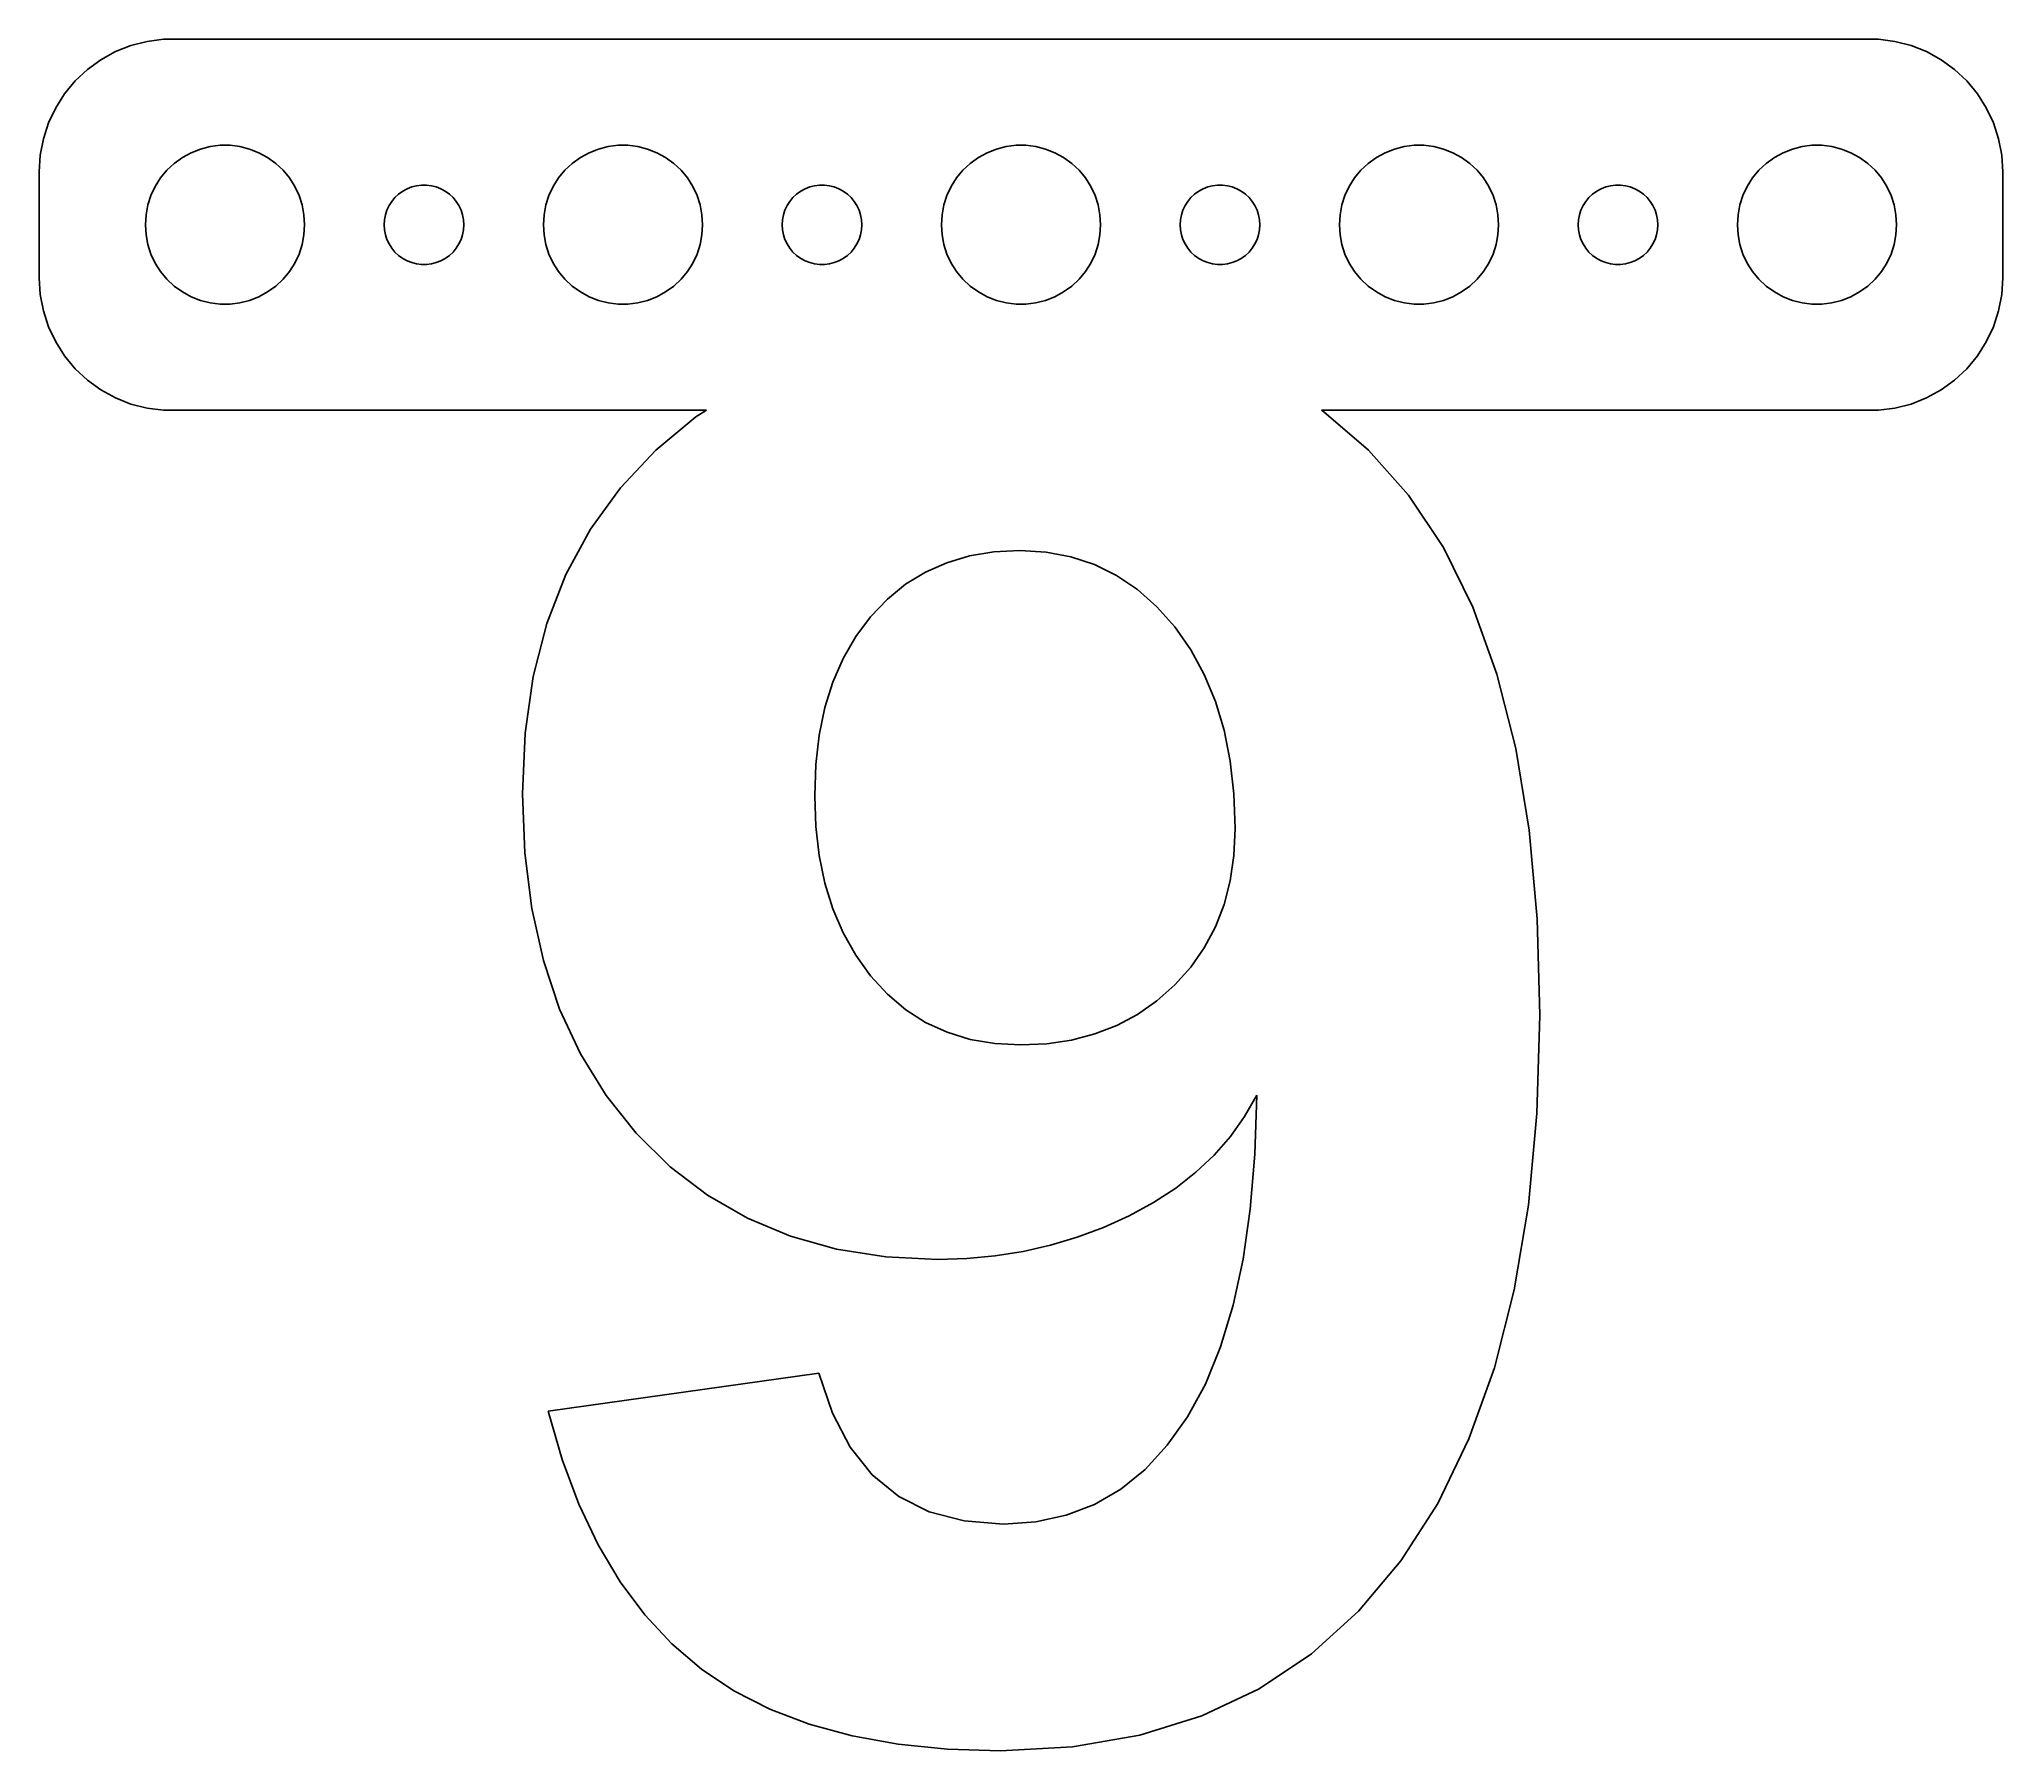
# Model space of a CAD drawing. Header units: metres. Extents: x -37 to 37, y -57.5 to 7.
import ezdxf

# ---------------------------------------------------------------- set-up
doc = ezdxf.new("R2010")
doc.units = ezdxf.units.M

msp = doc.modelspace()

# ---------------------------------------------------------------- linework, layer by layer
for p, q in [((-33.5451, 6.75528), (-34.1289, 6.52412)), ((-32.9369, 6.91142), (-33.5451, 6.75528)), ((-32.3139, 6.99013), (-32.9369, 6.91142)), ((32.3139, 6.99013), (-32.3139, 6.99013)), ((32.9369, 6.91142), (32.3139, 6.99013)), ((33.5451, 6.75528), (32.9369, 6.91142)), ((34.1289, 6.52412), (33.5451, 6.75528)), ((-34.6791, 6.22163), (-35.1871, 5.85255)), ((-34.1289, 6.52412), (-34.6791, 6.22163)), ((34.6791, 6.22163), (34.1289, 6.52412)), ((35.1871, 5.85255), (34.6791, 6.22163)), ((-35.6448, 5.42273), (-36.0451, 4.93892)), ((-35.1871, 5.85255), (-35.6448, 5.42273)), ((35.6448, 5.42273), (35.1871, 5.85255)), ((36.0451, 4.93892), (35.6448, 5.42273)), ((-36.0451, 4.93892), (-36.3815, 4.40877)), ((36.3815, 4.40877), (36.0451, 4.93892)), ((-36.6489, 3.84062), (-36.8429, 3.24344)), ((-36.3815, 4.40877), (-36.6489, 3.84062)), ((36.6489, 3.84062), (36.3815, 4.40877)), ((36.8429, 3.24344), (36.6489, 3.84062)), ((-36.8429, 3.24344), (-36.9606, 2.62666)), ((-30.5621, 2.94685), (-30.1884, 2.99408)), ((-30.1884, 2.99408), (-29.8116, 2.99408)), ((-29.8116, 2.99408), (-29.4379, 2.94685)), ((-15.5621, 2.94685), (-15.1884, 2.99408)), ((-15.1884, 2.99408), (-14.8116, 2.99408)), ((-14.8116, 2.99408), (-14.4379, 2.94685)), ((-0.562134, 2.94685), (-0.18837, 2.99408)), ((-0.18837, 2.99408), (0.18837, 2.99408)), ((0.18837, 2.99408), (0.562134, 2.94685)), ((14.4379, 2.94685), (14.8116, 2.99408)), ((14.8116, 2.99408), (15.1884, 2.99408)), ((15.1884, 2.99408), (15.5621, 2.94685)), ((29.4379, 2.94685), (29.8116, 2.99408)), ((29.8116, 2.99408), (30.1884, 2.99408)), ((30.1884, 2.99408), (30.5621, 2.94685)), ((36.9606, 2.62666), (36.8429, 3.24344)), ((-36.9606, 2.62666), (-37, 2)), ((-32.1869, 2.05363), (-31.9123, 2.31154)), ((-31.9123, 2.31154), (-31.6075, 2.53297)), ((-31.6075, 2.53297), (-31.2773, 2.71448)), ((-31.2773, 2.71448), (-30.927, 2.85316)), ((-30.927, 2.85316), (-30.5621, 2.94685)), ((-29.4379, 2.94685), (-29.0729, 2.85316)), ((-29.0729, 2.85316), (-28.7227, 2.71448)), ((-28.7227, 2.71448), (-28.3925, 2.53297)), ((-28.3925, 2.53297), (-28.0877, 2.31154)), ((-28.0877, 2.31154), (-27.8131, 2.05363)), ((-17.1869, 2.05363), (-16.9123, 2.31154)), ((-16.9123, 2.31154), (-16.6075, 2.53297)), ((-16.6075, 2.53297), (-16.2773, 2.71448)), ((-16.2773, 2.71448), (-15.927, 2.85316)), ((-15.927, 2.85316), (-15.5621, 2.94685)), ((-14.4379, 2.94685), (-14.0729, 2.85316)), ((-14.0729, 2.85316), (-13.7227, 2.71448)), ((-13.7227, 2.71448), (-13.3925, 2.53297)), ((-13.3925, 2.53297), (-13.0877, 2.31154)), ((-13.0877, 2.31154), (-12.8131, 2.05363)), ((-2.1869, 2.05363), (-1.91226, 2.31154)), ((-1.91226, 2.31154), (-1.60747, 2.53297)), ((-1.60747, 2.53297), (-1.27733, 2.71448)), ((-1.27733, 2.71448), (-0.927048, 2.85316)), ((-0.927048, 2.85316), (-0.562134, 2.94685)), ((0.562134, 2.94685), (0.927048, 2.85316)), ((0.927048, 2.85316), (1.27733, 2.71448)), ((1.27733, 2.71448), (1.60747, 2.53297)), ((1.60747, 2.53297), (1.91226, 2.31154)), ((1.91226, 2.31154), (2.1869, 2.05363)), ((12.8131, 2.05363), (13.0877, 2.31154)), ((13.0877, 2.31154), (13.3925, 2.53297)), ((13.3925, 2.53297), (13.7227, 2.71448)), ((13.7227, 2.71448), (14.0729, 2.85316)), ((14.0729, 2.85316), (14.4379, 2.94685)), ((15.5621, 2.94685), (15.927, 2.85316)), ((15.927, 2.85316), (16.2773, 2.71448)), ((16.2773, 2.71448), (16.6075, 2.53297)), ((16.6075, 2.53297), (16.9123, 2.31154)), ((16.9123, 2.31154), (17.1869, 2.05363)), ((27.8131, 2.05363), (28.0877, 2.31154)), ((28.0877, 2.31154), (28.3925, 2.53297)), ((28.3925, 2.53297), (28.7227, 2.71448)), ((28.7227, 2.71448), (29.0729, 2.85316)), ((29.0729, 2.85316), (29.4379, 2.94685)), ((30.5621, 2.94685), (30.927, 2.85316)), ((30.927, 2.85316), (31.2773, 2.71448)), ((31.2773, 2.71448), (31.6075, 2.53297)), ((31.6075, 2.53297), (31.9123, 2.31154)), ((31.9123, 2.31154), (32.1869, 2.05363)), ((37, 2), (36.9606, 2.62666)), ((-37, 2), (-37, -2)), ((-32.6289, 1.44525), (-32.427, 1.76335)), ((-32.427, 1.76335), (-32.1869, 2.05363)), ((-27.8131, 2.05363), (-27.5729, 1.76335)), ((-27.5729, 1.76335), (-27.3711, 1.44525)), ((-22.7811, 1.47342), (-22.5942, 1.49704)), ((-22.5942, 1.49704), (-22.4058, 1.49704)), ((-22.4058, 1.49704), (-22.2189, 1.47342)), ((-17.6289, 1.44525), (-17.427, 1.76335)), ((-17.427, 1.76335), (-17.1869, 2.05363)), ((-12.8131, 2.05363), (-12.5729, 1.76335)), ((-12.5729, 1.76335), (-12.3711, 1.44525)), ((-7.78107, 1.47342), (-7.59418, 1.49704)), ((-7.59418, 1.49704), (-7.40581, 1.49704)), ((-7.40581, 1.49704), (-7.21892, 1.47342)), ((-2.62891, 1.44525), (-2.42705, 1.76335)), ((-2.42705, 1.76335), (-2.1869, 2.05363)), ((2.1869, 2.05363), (2.42705, 1.76335)), ((2.42705, 1.76335), (2.62891, 1.44525)), ((7.21892, 1.47342), (7.40581, 1.49704)), ((7.40581, 1.49704), (7.59418, 1.49704)), ((7.59418, 1.49704), (7.78107, 1.47342)), ((12.3711, 1.44525), (12.5729, 1.76335)), ((12.5729, 1.76335), (12.8131, 2.05363)), ((17.1869, 2.05363), (17.427, 1.76335)), ((17.427, 1.76335), (17.6289, 1.44525)), ((22.2189, 1.47342), (22.4058, 1.49704)), ((22.4058, 1.49704), (22.5942, 1.49704)), ((22.5942, 1.49704), (22.7811, 1.47342)), ((27.3711, 1.44525), (27.5729, 1.76335)), ((27.5729, 1.76335), (27.8131, 2.05363)), ((32.1869, 2.05363), (32.427, 1.76335)), ((32.427, 1.76335), (32.6289, 1.44525)), ((37, -2), (37, 2)), ((-32.9763, 0.375992), (-32.9057, 0.746063)), ((-32.9057, 0.746063), (-32.7893, 1.10437)), ((-32.7893, 1.10437), (-32.6289, 1.44525)), ((-27.3711, 1.44525), (-27.2107, 1.10437)), ((-27.2107, 1.10437), (-27.0942, 0.746063)), ((-27.0942, 0.746063), (-27.0237, 0.375992)), ((-23.8145, 0.722626), (-23.7135, 0.881668)), ((-23.7135, 0.881668), (-23.5934, 1.02681)), ((-23.5934, 1.02681), (-23.4561, 1.15576)), ((-23.4561, 1.15576), (-23.3037, 1.26648)), ((-23.3037, 1.26648), (-23.1387, 1.35724)), ((-23.1387, 1.35724), (-22.9635, 1.42657)), ((-22.9635, 1.42657), (-22.7811, 1.47342)), ((-22.2189, 1.47342), (-22.0365, 1.42657)), ((-22.0365, 1.42657), (-21.8613, 1.35724)), ((-21.8613, 1.35724), (-21.6963, 1.26648)), ((-21.6963, 1.26648), (-21.5439, 1.15576)), ((-21.5439, 1.15576), (-21.4065, 1.02681)), ((-21.4065, 1.02681), (-21.2865, 0.881668)), ((-21.2865, 0.881668), (-21.1855, 0.722626)), ((-17.9763, 0.375992), (-17.9057, 0.746063)), ((-17.9057, 0.746063), (-17.7893, 1.10437)), ((-17.7893, 1.10437), (-17.6289, 1.44525)), ((-12.3711, 1.44525), (-12.2107, 1.10437)), ((-12.2107, 1.10437), (-12.0942, 0.746063)), ((-12.0942, 0.746063), (-12.0237, 0.375992)), ((-8.81445, 0.722626), (-8.71352, 0.881668)), ((-8.71352, 0.881668), (-8.59344, 1.02681)), ((-8.59344, 1.02681), (-8.45613, 1.15576)), ((-8.45613, 1.15576), (-8.30373, 1.26648)), ((-8.30373, 1.26648), (-8.13866, 1.35724)), ((-8.13866, 1.35724), (-7.96352, 1.42657)), ((-7.96352, 1.42657), (-7.78107, 1.47342)), ((-7.21892, 1.47342), (-7.03647, 1.42657)), ((-7.03647, 1.42657), (-6.86133, 1.35724)), ((-6.86133, 1.35724), (-6.69626, 1.26648)), ((-6.69626, 1.26648), (-6.54385, 1.15576)), ((-6.54385, 1.15576), (-6.40654, 1.02681)), ((-6.40654, 1.02681), (-6.28647, 0.881668)), ((-6.28647, 0.881668), (-6.18553, 0.722626)), ((-2.97633, 0.375992), (-2.90575, 0.746063)), ((-2.90575, 0.746063), (-2.78932, 1.10437)), ((-2.78932, 1.10437), (-2.62891, 1.44525)), ((2.62891, 1.44525), (2.78932, 1.10437)), ((2.78932, 1.10437), (2.90575, 0.746063)), ((2.90575, 0.746063), (2.97633, 0.375992)), ((6.18553, 0.722626), (6.28647, 0.881668)), ((6.28647, 0.881668), (6.40654, 1.02681)), ((6.40654, 1.02681), (6.54385, 1.15576)), ((6.54385, 1.15576), (6.69626, 1.26648)), ((6.69626, 1.26648), (6.86133, 1.35724)), ((6.86133, 1.35724), (7.03647, 1.42657)), ((7.03647, 1.42657), (7.21892, 1.47342)), ((7.78107, 1.47342), (7.96352, 1.42657)), ((7.96352, 1.42657), (8.13866, 1.35724)), ((8.13866, 1.35724), (8.30373, 1.26648)), ((8.30373, 1.26648), (8.45613, 1.15576)), ((8.45613, 1.15576), (8.59344, 1.02681)), ((8.59344, 1.02681), (8.71352, 0.881668)), ((8.71352, 0.881668), (8.81445, 0.722626)), ((12.0237, 0.375992), (12.0942, 0.746063)), ((12.0942, 0.746063), (12.2107, 1.10437)), ((12.2107, 1.10437), (12.3711, 1.44525)), ((17.6289, 1.44525), (17.7893, 1.10437)), ((17.7893, 1.10437), (17.9057, 0.746063)), ((17.9057, 0.746063), (17.9763, 0.375992)), ((21.1855, 0.722626), (21.2865, 0.881668)), ((21.2865, 0.881668), (21.4065, 1.02681)), ((21.4065, 1.02681), (21.5439, 1.15576)), ((21.5439, 1.15576), (21.6963, 1.26648)), ((21.6963, 1.26648), (21.8613, 1.35724)), ((21.8613, 1.35724), (22.0365, 1.42657)), ((22.0365, 1.42657), (22.2189, 1.47342)), ((22.7811, 1.47342), (22.9635, 1.42657)), ((22.9635, 1.42657), (23.1387, 1.35724)), ((23.1387, 1.35724), (23.3037, 1.26648)), ((23.3037, 1.26648), (23.4561, 1.15576)), ((23.4561, 1.15576), (23.5934, 1.02681)), ((23.5934, 1.02681), (23.7135, 0.881668)), ((23.7135, 0.881668), (23.8145, 0.722626)), ((27.0237, 0.375992), (27.0942, 0.746063)), ((27.0942, 0.746063), (27.2107, 1.10437)), ((27.2107, 1.10437), (27.3711, 1.44525)), ((32.6289, 1.44525), (32.7893, 1.10437)), ((32.7893, 1.10437), (32.9057, 0.746063)), ((32.9057, 0.746063), (32.9763, 0.375992)), ((-33, 0), (-32.9763, 0.375992)), ((-32.9763, -0.375992), (-33, 0)), ((-27.0237, 0.375992), (-27, 0)), ((-27, 0), (-27.0237, -0.375992)), ((-24, 0), (-23.9882, 0.187988)), ((-23.9882, -0.187988), (-24, 0)), ((-23.9882, 0.187988), (-23.9529, 0.373032)), ((-23.9529, 0.373032), (-23.8947, 0.552185)), ((-23.8947, 0.552185), (-23.8145, 0.722626)), ((-21.1855, 0.722626), (-21.1053, 0.552185)), ((-21.1053, 0.552185), (-21.0471, 0.373032)), ((-21.0471, 0.373032), (-21.0118, 0.187988)), ((-21.0118, 0.187988), (-21, 0)), ((-21, 0), (-21.0118, -0.187988)), ((-18, 0), (-17.9763, 0.375992)), ((-17.9763, -0.375992), (-18, 0)), ((-12.0237, 0.375992), (-12, 0)), ((-12, 0), (-12.0237, -0.375992)), ((-9, 0), (-8.98816, 0.187988)), ((-8.98816, -0.187988), (-9, 0)), ((-8.98816, 0.187988), (-8.95287, 0.373032)), ((-8.95287, 0.373032), (-8.89465, 0.552185)), ((-8.89465, 0.552185), (-8.81445, 0.722626)), ((-6.18553, 0.722626), (-6.10533, 0.552185)), ((-6.10533, 0.552185), (-6.04712, 0.373032)), ((-6.04712, 0.373032), (-6.01183, 0.187988)), ((-6.01183, 0.187988), (-6, 0)), ((-6, 0), (-6.01183, -0.187988)), ((-3, 0), (-2.97633, 0.375992)), ((-2.97633, -0.375992), (-3, 0)), ((2.97633, 0.375992), (3, 0)), ((3, 0), (2.97633, -0.375992)), ((6, 0), (6.01183, 0.187988)), ((6.01183, -0.187988), (6, 0)), ((6.01183, 0.187988), (6.04712, 0.373032)), ((6.04712, 0.373032), (6.10533, 0.552185)), ((6.10533, 0.552185), (6.18553, 0.722626)), ((8.81445, 0.722626), (8.89465, 0.552185)), ((8.89465, 0.552185), (8.95287, 0.373032)), ((8.95287, 0.373032), (8.98816, 0.187988)), ((8.98816, 0.187988), (9, 0)), ((9, 0), (8.98816, -0.187988)), ((12, 0), (12.0237, 0.375992)), ((12.0237, -0.375992), (12, 0)), ((17.9763, 0.375992), (18, 0)), ((18, 0), (17.9763, -0.375992)), ((21, 0), (21.0118, 0.187988)), ((21.0118, -0.187988), (21, 0)), ((21.0118, 0.187988), (21.0471, 0.373032)), ((21.0471, 0.373032), (21.1053, 0.552185)), ((21.1053, 0.552185), (21.1855, 0.722626)), ((23.8145, 0.722626), (23.8947, 0.552185)), ((23.8947, 0.552185), (23.9529, 0.373032)), ((23.9529, 0.373032), (23.9882, 0.187988)), ((23.9882, 0.187988), (24, 0)), ((24, 0), (23.9882, -0.187988)), ((27, 0), (27.0237, 0.375992)), ((27.0237, -0.375992), (27, 0)), ((32.9763, 0.375992), (33, 0)), ((33, 0), (32.9763, -0.375992)), ((-32.9057, -0.746063), (-32.9763, -0.375992)), ((-27.0237, -0.375992), (-27.0942, -0.746063)), ((-23.9529, -0.373032), (-23.9882, -0.187988)), ((-23.8947, -0.552185), (-23.9529, -0.373032)), ((-23.8145, -0.722626), (-23.8947, -0.552185)), ((-23.7135, -0.881668), (-23.8145, -0.722626)), ((-21.1855, -0.722626), (-21.2865, -0.881668)), ((-21.1053, -0.552185), (-21.1855, -0.722626)), ((-21.0471, -0.373032), (-21.1053, -0.552185)), ((-21.0118, -0.187988), (-21.0471, -0.373032)), ((-17.9057, -0.746063), (-17.9763, -0.375992)), ((-12.0237, -0.375992), (-12.0942, -0.746063)), ((-8.95287, -0.373032), (-8.98816, -0.187988)), ((-8.89465, -0.552185), (-8.95287, -0.373032)), ((-8.81445, -0.722626), (-8.89465, -0.552185)), ((-8.71352, -0.881668), (-8.81445, -0.722626)), ((-6.18553, -0.722626), (-6.28647, -0.881668)), ((-6.10533, -0.552185), (-6.18553, -0.722626)), ((-6.04712, -0.373032), (-6.10533, -0.552185)), ((-6.01183, -0.187988), (-6.04712, -0.373032)), ((-2.90575, -0.746063), (-2.97633, -0.375992)), ((2.97633, -0.375992), (2.90575, -0.746063)), ((6.04712, -0.373032), (6.01183, -0.187988)), ((6.10533, -0.552185), (6.04712, -0.373032)), ((6.18553, -0.722626), (6.10533, -0.552185)), ((6.28647, -0.881668), (6.18553, -0.722626)), ((8.81445, -0.722626), (8.71352, -0.881668)), ((8.89465, -0.552185), (8.81445, -0.722626)), ((8.95287, -0.373032), (8.89465, -0.552185)), ((8.98816, -0.187988), (8.95287, -0.373032)), ((12.0942, -0.746063), (12.0237, -0.375992)), ((17.9763, -0.375992), (17.9057, -0.746063)), ((21.0471, -0.373032), (21.0118, -0.187988)), ((21.1053, -0.552185), (21.0471, -0.373032)), ((21.1855, -0.722626), (21.1053, -0.552185)), ((21.2865, -0.881668), (21.1855, -0.722626)), ((23.8145, -0.722626), (23.7135, -0.881668)), ((23.8947, -0.552185), (23.8145, -0.722626)), ((23.9529, -0.373032), (23.8947, -0.552185)), ((23.9882, -0.187988), (23.9529, -0.373032)), ((27.0942, -0.746063), (27.0237, -0.375992)), ((32.9763, -0.375992), (32.9057, -0.746063)), ((-32.7893, -1.10437), (-32.9057, -0.746063)), ((-32.6289, -1.44525), (-32.7893, -1.10437)), ((-32.427, -1.76335), (-32.6289, -1.44525)), ((-27.3711, -1.44525), (-27.5729, -1.76335)), ((-27.2107, -1.10437), (-27.3711, -1.44525)), ((-27.0942, -0.746063), (-27.2107, -1.10437)), ((-23.5934, -1.02681), (-23.7135, -0.881668)), ((-23.4561, -1.15576), (-23.5934, -1.02681)), ((-23.3037, -1.26648), (-23.4561, -1.15576)), ((-23.1387, -1.35724), (-23.3037, -1.26648)), ((-22.9635, -1.42657), (-23.1387, -1.35724)), ((-22.7811, -1.47342), (-22.9635, -1.42657)), ((-22.5942, -1.49704), (-22.7811, -1.47342)), ((-22.2189, -1.47342), (-22.4058, -1.49704)), ((-22.0365, -1.42657), (-22.2189, -1.47342)), ((-21.8613, -1.35724), (-22.0365, -1.42657)), ((-21.6963, -1.26648), (-21.8613, -1.35724)), ((-21.5439, -1.15576), (-21.6963, -1.26648)), ((-21.4065, -1.02681), (-21.5439, -1.15576)), ((-21.2865, -0.881668), (-21.4065, -1.02681)), ((-17.7893, -1.10437), (-17.9057, -0.746063)), ((-17.6289, -1.44525), (-17.7893, -1.10437)), ((-17.427, -1.76335), (-17.6289, -1.44525)), ((-12.3711, -1.44525), (-12.5729, -1.76335)), ((-12.2107, -1.10437), (-12.3711, -1.44525)), ((-12.0942, -0.746063), (-12.2107, -1.10437)), ((-8.59344, -1.02681), (-8.71352, -0.881668)), ((-8.45613, -1.15576), (-8.59344, -1.02681)), ((-8.30373, -1.26648), (-8.45613, -1.15576)), ((-8.13866, -1.35724), (-8.30373, -1.26648)), ((-7.96352, -1.42657), (-8.13866, -1.35724)), ((-7.78107, -1.47342), (-7.96352, -1.42657)), ((-7.59418, -1.49704), (-7.78107, -1.47342)), ((-7.21892, -1.47342), (-7.40581, -1.49704)), ((-7.03647, -1.42657), (-7.21892, -1.47342)), ((-6.86133, -1.35724), (-7.03647, -1.42657)), ((-6.69626, -1.26648), (-6.86133, -1.35724)), ((-6.54385, -1.15576), (-6.69626, -1.26648)), ((-6.40654, -1.02681), (-6.54385, -1.15576)), ((-6.28647, -0.881668), (-6.40654, -1.02681)), ((-2.78932, -1.10437), (-2.90575, -0.746063)), ((-2.62891, -1.44525), (-2.78932, -1.10437)), ((-2.42705, -1.76335), (-2.62891, -1.44525)), ((2.62891, -1.44525), (2.42705, -1.76335)), ((2.78932, -1.10437), (2.62891, -1.44525)), ((2.90575, -0.746063), (2.78932, -1.10437)), ((6.40654, -1.02681), (6.28647, -0.881668)), ((6.54385, -1.15576), (6.40654, -1.02681)), ((6.69626, -1.26648), (6.54385, -1.15576)), ((6.86133, -1.35724), (6.69626, -1.26648)), ((7.03647, -1.42657), (6.86133, -1.35724)), ((7.21892, -1.47342), (7.03647, -1.42657)), ((7.40581, -1.49704), (7.21892, -1.47342)), ((7.78107, -1.47342), (7.59418, -1.49704)), ((7.96352, -1.42657), (7.78107, -1.47342)), ((8.13866, -1.35724), (7.96352, -1.42657)), ((8.30373, -1.26648), (8.13866, -1.35724)), ((8.45613, -1.15576), (8.30373, -1.26648)), ((8.59344, -1.02681), (8.45613, -1.15576)), ((8.71352, -0.881668), (8.59344, -1.02681)), ((12.2107, -1.10437), (12.0942, -0.746063)), ((12.3711, -1.44525), (12.2107, -1.10437)), ((12.5729, -1.76335), (12.3711, -1.44525)), ((17.6289, -1.44525), (17.427, -1.76335)), ((17.7893, -1.10437), (17.6289, -1.44525)), ((17.9057, -0.746063), (17.7893, -1.10437)), ((21.4065, -1.02681), (21.2865, -0.881668)), ((21.5439, -1.15576), (21.4065, -1.02681)), ((21.6963, -1.26648), (21.5439, -1.15576)), ((21.8613, -1.35724), (21.6963, -1.26648)), ((22.0365, -1.42657), (21.8613, -1.35724)), ((22.2189, -1.47342), (22.0365, -1.42657)), ((22.4058, -1.49704), (22.2189, -1.47342)), ((22.7811, -1.47342), (22.5942, -1.49704)), ((22.9635, -1.42657), (22.7811, -1.47342)), ((23.1387, -1.35724), (22.9635, -1.42657)), ((23.3037, -1.26648), (23.1387, -1.35724)), ((23.4561, -1.15576), (23.3037, -1.26648)), ((23.5934, -1.02681), (23.4561, -1.15576)), ((23.7135, -0.881668), (23.5934, -1.02681)), ((27.2107, -1.10437), (27.0942, -0.746063)), ((27.3711, -1.44525), (27.2107, -1.10437)), ((27.5729, -1.76335), (27.3711, -1.44525)), ((32.6289, -1.44525), (32.427, -1.76335)), ((32.7893, -1.10437), (32.6289, -1.44525)), ((32.9057, -0.746063), (32.7893, -1.10437)), ((-37, -2), (-36.9606, -2.62666)), ((-32.1869, -2.05363), (-32.427, -1.76335)), ((-31.9123, -2.31154), (-32.1869, -2.05363)), ((-27.8131, -2.05363), (-28.0877, -2.31154)), ((-27.5729, -1.76335), (-27.8131, -2.05363)), ((-22.4058, -1.49704), (-22.5942, -1.49704)), ((-17.1869, -2.05363), (-17.427, -1.76335)), ((-16.9123, -2.31154), (-17.1869, -2.05363)), ((-12.8131, -2.05363), (-13.0877, -2.31154)), ((-12.5729, -1.76335), (-12.8131, -2.05363)), ((-7.40581, -1.49704), (-7.59418, -1.49704)), ((-2.1869, -2.05363), (-2.42705, -1.76335)), ((-1.91226, -2.31154), (-2.1869, -2.05363)), ((2.1869, -2.05363), (1.91226, -2.31154)), ((2.42705, -1.76335), (2.1869, -2.05363)), ((7.59418, -1.49704), (7.40581, -1.49704)), ((12.8131, -2.05363), (12.5729, -1.76335)), ((13.0877, -2.31154), (12.8131, -2.05363)), ((17.1869, -2.05363), (16.9123, -2.31154)), ((17.427, -1.76335), (17.1869, -2.05363)), ((22.5942, -1.49704), (22.4058, -1.49704)), ((27.8131, -2.05363), (27.5729, -1.76335)), ((28.0877, -2.31154), (27.8131, -2.05363)), ((32.1869, -2.05363), (31.9123, -2.31154)), ((32.427, -1.76335), (32.1869, -2.05363)), ((36.9606, -2.62666), (37, -2)), ((-36.9606, -2.62666), (-36.8429, -3.24344)), ((-31.6075, -2.53297), (-31.9123, -2.31154)), ((-31.2773, -2.71448), (-31.6075, -2.53297)), ((-30.927, -2.85316), (-31.2773, -2.71448)), ((-30.5621, -2.94685), (-30.927, -2.85316)), ((-30.1884, -2.99408), (-30.5621, -2.94685)), ((-29.4379, -2.94685), (-29.8116, -2.99408)), ((-29.0729, -2.85316), (-29.4379, -2.94685)), ((-28.7227, -2.71448), (-29.0729, -2.85316)), ((-28.3925, -2.53297), (-28.7227, -2.71448)), ((-28.0877, -2.31154), (-28.3925, -2.53297)), ((-16.6075, -2.53297), (-16.9123, -2.31154)), ((-16.2773, -2.71448), (-16.6075, -2.53297)), ((-15.927, -2.85316), (-16.2773, -2.71448)), ((-15.5621, -2.94685), (-15.927, -2.85316)), ((-15.1884, -2.99408), (-15.5621, -2.94685)), ((-14.4379, -2.94685), (-14.8116, -2.99408)), ((-14.0729, -2.85316), (-14.4379, -2.94685)), ((-13.7227, -2.71448), (-14.0729, -2.85316)), ((-13.3925, -2.53297), (-13.7227, -2.71448)), ((-13.0877, -2.31154), (-13.3925, -2.53297)), ((-1.60747, -2.53297), (-1.91226, -2.31154)), ((-1.27733, -2.71448), (-1.60747, -2.53297)), ((-0.927048, -2.85316), (-1.27733, -2.71448)), ((-0.562134, -2.94685), (-0.927048, -2.85316)), ((-0.18837, -2.99408), (-0.562134, -2.94685)), ((0.562134, -2.94685), (0.18837, -2.99408)), ((0.927048, -2.85316), (0.562134, -2.94685)), ((1.27733, -2.71448), (0.927048, -2.85316)), ((1.60747, -2.53297), (1.27733, -2.71448)), ((1.91226, -2.31154), (1.60747, -2.53297)), ((13.3925, -2.53297), (13.0877, -2.31154)), ((13.7227, -2.71448), (13.3925, -2.53297)), ((14.0729, -2.85316), (13.7227, -2.71448)), ((14.4379, -2.94685), (14.0729, -2.85316)), ((14.8116, -2.99408), (14.4379, -2.94685)), ((15.5621, -2.94685), (15.1884, -2.99408)), ((15.927, -2.85316), (15.5621, -2.94685)), ((16.2773, -2.71448), (15.927, -2.85316)), ((16.6075, -2.53297), (16.2773, -2.71448)), ((16.9123, -2.31154), (16.6075, -2.53297)), ((28.3925, -2.53297), (28.0877, -2.31154)), ((28.7227, -2.71448), (28.3925, -2.53297)), ((29.0729, -2.85316), (28.7227, -2.71448)), ((29.4379, -2.94685), (29.0729, -2.85316)), ((29.8116, -2.99408), (29.4379, -2.94685)), ((30.5621, -2.94685), (30.1884, -2.99408)), ((30.927, -2.85316), (30.5621, -2.94685)), ((31.2773, -2.71448), (30.927, -2.85316)), ((31.6075, -2.53297), (31.2773, -2.71448)), ((31.9123, -2.31154), (31.6075, -2.53297)), ((36.8429, -3.24344), (36.9606, -2.62666)), ((-36.8429, -3.24344), (-36.6489, -3.84062)), ((-29.8116, -2.99408), (-30.1884, -2.99408)), ((-14.8116, -2.99408), (-15.1884, -2.99408)), ((0.18837, -2.99408), (-0.18837, -2.99408)), ((15.1884, -2.99408), (14.8116, -2.99408)), ((30.1884, -2.99408), (29.8116, -2.99408)), ((36.6489, -3.84062), (36.8429, -3.24344)), ((-36.6489, -3.84062), (-36.3815, -4.40877)), ((-36.3815, -4.40877), (-36.0451, -4.93892)), ((36.0451, -4.93892), (36.3815, -4.40877)), ((36.3815, -4.40877), (36.6489, -3.84062)), ((-36.0451, -4.93892), (-35.6448, -5.42273)), ((35.6448, -5.42273), (36.0451, -4.93892)), ((-35.6448, -5.42273), (-35.1871, -5.85255)), ((-35.1871, -5.85255), (-34.6791, -6.22163)), ((34.6791, -6.22163), (35.1871, -5.85255)), ((35.1871, -5.85255), (35.6448, -5.42273)), ((-34.6791, -6.22163), (-34.1289, -6.52412)), ((-34.1289, -6.52412), (-33.5451, -6.75528)), ((33.5451, -6.75528), (34.1289, -6.52412)), ((34.1289, -6.52412), (34.6791, -6.22163)), ((-33.5451, -6.75528), (-32.9369, -6.91142)), ((-32.9369, -6.91142), (-32.3139, -6.99013)), ((-32.3139, -6.99013), (-11.8581, -6.99013)), ((-12.2497, -7.2373), (-13.7659, -8.48839)), ((-11.8581, -6.99013), (-12.2497, -7.2373)), ((11.4125, -7.04651), (11.323, -6.99013)), ((11.323, -6.99013), (32.3139, -6.99013)), ((13.1007, -8.48694), (11.4125, -7.04651)), ((32.3139, -6.99013), (32.9369, -6.91142)), ((32.9369, -6.91142), (33.5451, -6.75528)), ((-13.7659, -8.48839), (-15.099, -9.9075)), ((14.6058, -10.1893), (13.1007, -8.48694)), ((-15.099, -9.9075), (-16.2269, -11.4702)), ((15.9184, -12.1606), (14.6058, -10.1893)), ((-16.2269, -11.4702), (-17.1498, -13.1764)), ((-2.79961, -12.7345), (-1.93857, -12.4801)), ((-1.93857, -12.4801), (-1.01996, -12.3275)), ((-1.01996, -12.3275), (-0.043762, -12.2766)), ((-0.043762, -12.2766), (0.946106, -12.3354)), ((0.946106, -12.3354), (1.88394, -12.5117)), ((1.88394, -12.5117), (2.76974, -12.8055)), ((17.0291, -14.408), (15.9184, -12.1606)), ((-17.1498, -13.1764), (-17.8676, -15.0262)), ((-4.34894, -13.5486), (-3.60307, -13.0907)), ((-3.60307, -13.0907), (-2.79961, -12.7345)), ((2.76974, -12.8055), (3.60349, -13.2169)), ((3.60349, -13.2169), (4.38519, -13.7458)), ((-5.03723, -14.1083), (-4.34894, -13.5486)), ((4.38519, -13.7458), (5.11485, -14.3923)), ((-6.22687, -15.5179), (-5.66794, -14.7698)), ((-5.66794, -14.7698), (-5.03723, -14.1083)), ((5.11485, -14.3923), (5.79247, -15.1562)), ((17.9379, -16.9315), (17.0291, -14.408)), ((-17.8676, -15.0262), (-18.3803, -17.0196)), ((-6.69981, -16.3378), (-6.22687, -15.5179)), ((5.79247, -15.1562), (6.39751, -16.0165)), ((6.39751, -16.0165), (6.90947, -16.9516)), ((-18.3803, -17.0196), (-18.6879, -19.1566)), ((-7.08676, -17.2295), (-6.69981, -16.3378)), ((6.90947, -16.9516), (7.32835, -17.9617)), ((18.6447, -19.7311), (17.9379, -16.9315)), ((-7.38771, -18.1931), (-7.08676, -17.2295)), ((-7.60269, -19.2284), (-7.38771, -18.1931)), ((7.32835, -17.9617), (7.65414, -19.0468)), ((-18.6879, -19.1566), (-18.7905, -21.4371)), ((-7.73167, -20.3356), (-7.60269, -19.2284)), ((7.65414, -19.0468), (7.88686, -20.2067)), ((19.1495, -22.8068), (18.6447, -19.7311)), ((-7.77466, -21.5146), (-7.73167, -20.3356)), ((7.88686, -20.2067), (8.02649, -21.4417)), ((-18.7905, -21.4371), (-18.7029, -23.6671)), ((8.02649, -21.4417), (8.07303, -22.7515)), ((-7.73167, -22.6754), (-7.77466, -21.5146)), ((-7.60269, -23.7723), (-7.73167, -22.6754)), ((8.07303, -22.7515), (8.02649, -23.7616)), ((19.4524, -26.1586), (19.1495, -22.8068)), ((-18.7029, -23.6671), (-18.4402, -25.7631)), ((-7.38771, -24.8053), (-7.60269, -23.7723)), ((8.02649, -23.7616), (7.88686, -24.7156)), ((-7.08676, -25.7744), (-7.38771, -24.8053)), ((7.88686, -24.7156), (7.65414, -25.6137)), ((-18.4402, -25.7631), (-18.0025, -27.7249)), ((-6.69981, -26.6796), (-7.08676, -25.7744)), ((7.65414, -25.6137), (7.32835, -26.4557)), ((7.32835, -26.4557), (6.90947, -27.2418)), ((19.5534, -29.7864), (19.4524, -26.1586)), ((-6.22687, -27.5208), (-6.69981, -26.6796)), ((6.90947, -27.2418), (6.39751, -27.9718)), ((-18.0025, -27.7249), (-17.3895, -29.5527)), ((-5.66794, -28.2982), (-6.22687, -27.5208)), ((6.39751, -27.9718), (5.79247, -28.6459)), ((-5.03644, -28.9903), (-5.66794, -28.2982)), ((5.79247, -28.6459), (5.11563, -29.2458)), ((-17.3895, -29.5527), (-16.6015, -31.2463)), ((-4.34578, -29.576), (-5.03644, -28.9903)), ((-3.59595, -30.0552), (-4.34578, -29.576)), ((5.11563, -29.2458), (4.38835, -29.7534)), ((-2.78696, -30.4279), (-3.59595, -30.0552)), ((3.61061, -30.1687), (2.78239, -30.4917)), ((4.38835, -29.7534), (3.61061, -30.1687)), ((19.4465, -33.4908), (19.5534, -29.7864)), ((-1.91879, -30.6941), (-2.78696, -30.4279)), ((-0.991486, -30.8538), (-1.91879, -30.6941)), ((-0.00499, -30.9071), (-0.991486, -30.8538)), ((0.974594, -30.8609), (-0.00499, -30.9071)), ((1.90372, -30.7225), (0.974594, -30.8609)), ((2.78239, -30.4917), (1.90372, -30.7225)), ((-16.6015, -31.2463), (-15.6384, -32.8059)), ((-15.6384, -32.8059), (-14.5001, -34.2313)), ((8.42691, -33.6038), (8.8847, -32.8012)), ((8.8847, -32.8012), (8.81262, -35.0269)), ((7.89258, -34.3552), (8.42691, -33.6038)), ((19.1258, -36.9396), (19.4465, -33.4908)), ((-14.5001, -34.2313), (-13.2175, -35.4927)), ((7.28171, -35.0553), (7.89258, -34.3552)), ((-13.2175, -35.4927), (-11.8212, -36.56)), ((6.59428, -35.7041), (7.28171, -35.0553)), ((8.81262, -35.0269), (8.64034, -37.0878)), ((5.83032, -36.3017), (6.59428, -35.7041)), ((-11.8212, -36.56), (-10.3114, -37.4332)), ((4.07277, -37.3429), (4.98982, -36.8479)), ((4.98982, -36.8479), (5.83032, -36.3017)), ((18.5914, -40.1328), (19.1258, -36.9396)), ((-10.3114, -37.4332), (-8.68796, -38.1124)), ((3.10681, -37.7788), (4.07277, -37.3429)), ((8.64034, -37.0878), (8.36783, -38.9838)), ((-8.68796, -38.1124), (-6.95091, -38.5976)), ((0.081192, -38.6839), (1.11101, -38.4493)), ((1.11101, -38.4493), (2.11955, -38.1475)), ((2.11955, -38.1475), (3.10681, -37.7788)), ((-6.95091, -38.5976), (-5.10027, -38.8886)), ((-5.10027, -38.8886), (-3.136, -38.9857)), ((-3.136, -38.9857), (-2.04231, -38.9521)), ((-2.04231, -38.9521), (-0.96991, -38.8516)), ((-0.96991, -38.8516), (0.081192, -38.6839)), ((8.36783, -38.9838), (7.99513, -40.715)), ((17.8431, -43.0705), (18.5914, -40.1328)), ((7.99513, -40.715), (7.52223, -42.2813)), ((7.52223, -42.2813), (6.94913, -43.6828)), ((-7.62019, -43.2761), (-17.8243, -44.7062)), ((-7.10898, -44.7836), (-7.62019, -43.2761)), ((16.8811, -45.7525), (17.8431, -43.0705)), ((6.94913, -43.6828), (6.27582, -44.9194)), ((-17.8243, -44.7062), (-17.2899, -46.5328)), ((-6.43683, -46.0592), (-7.10898, -44.7836)), ((6.27582, -44.9194), (5.51416, -45.991)), ((15.7053, -48.1789), (16.8811, -45.7525)), ((-17.2899, -46.5328), (-16.6584, -48.2134)), ((-5.60376, -47.1029), (-6.43683, -46.0592)), ((5.51416, -45.991), (4.67601, -46.8977)), ((-4.60976, -47.9147), (-5.60376, -47.1029)), ((4.67601, -46.8977), (3.76135, -47.6395)), ((-3.45483, -48.4945), (-4.60976, -47.9147)), ((3.76135, -47.6395), (2.7702, -48.2165)), ((-16.6584, -48.2134), (-15.9299, -49.7481)), ((-2.13898, -48.8424), (-3.45483, -48.4945)), ((1.70256, -48.6287), (0.558411, -48.876)), ((2.7702, -48.2165), (1.70256, -48.6287)), ((14.3157, -50.3498), (15.7053, -48.1789)), ((-0.662201, -48.9584), (-2.13898, -48.8424)), ((0.558411, -48.876), (-0.662201, -48.9584)), ((-15.9299, -49.7481), (-15.1043, -51.1369)), ((12.7249, -52.2469), (14.3157, -50.3498)), ((-15.1043, -51.1369), (-14.1818, -52.3797)), ((-14.1818, -52.3797), (-13.1622, -53.4766)), ((10.9456, -53.8521), (12.7249, -52.2469)), ((-13.1622, -53.4766), (-12.0457, -54.4275)), ((8.97786, -55.1655), (10.9456, -53.8521)), ((-12.0457, -54.4275), (-10.8171, -55.2428)), ((-10.8171, -55.2428), (-9.4615, -55.9326)), ((6.82155, -56.187), (8.97786, -55.1655)), ((-9.4615, -55.9326), (-7.97891, -56.497)), ((4.47672, -56.9167), (6.82155, -56.187)), ((-7.97891, -56.497), (-6.36931, -56.936)), ((-6.36931, -56.936), (-4.63271, -57.2496)), ((1.94336, -57.3545), (4.47672, -56.9167)), ((-4.63271, -57.2496), (-2.7691, -57.4377)), ((-2.7691, -57.4377), (-0.778488, -57.5004)), ((-0.778488, -57.5004), (1.94336, -57.3545))]:
    msp.add_line(p, q)

doc.saveas('drawing.dxf')
